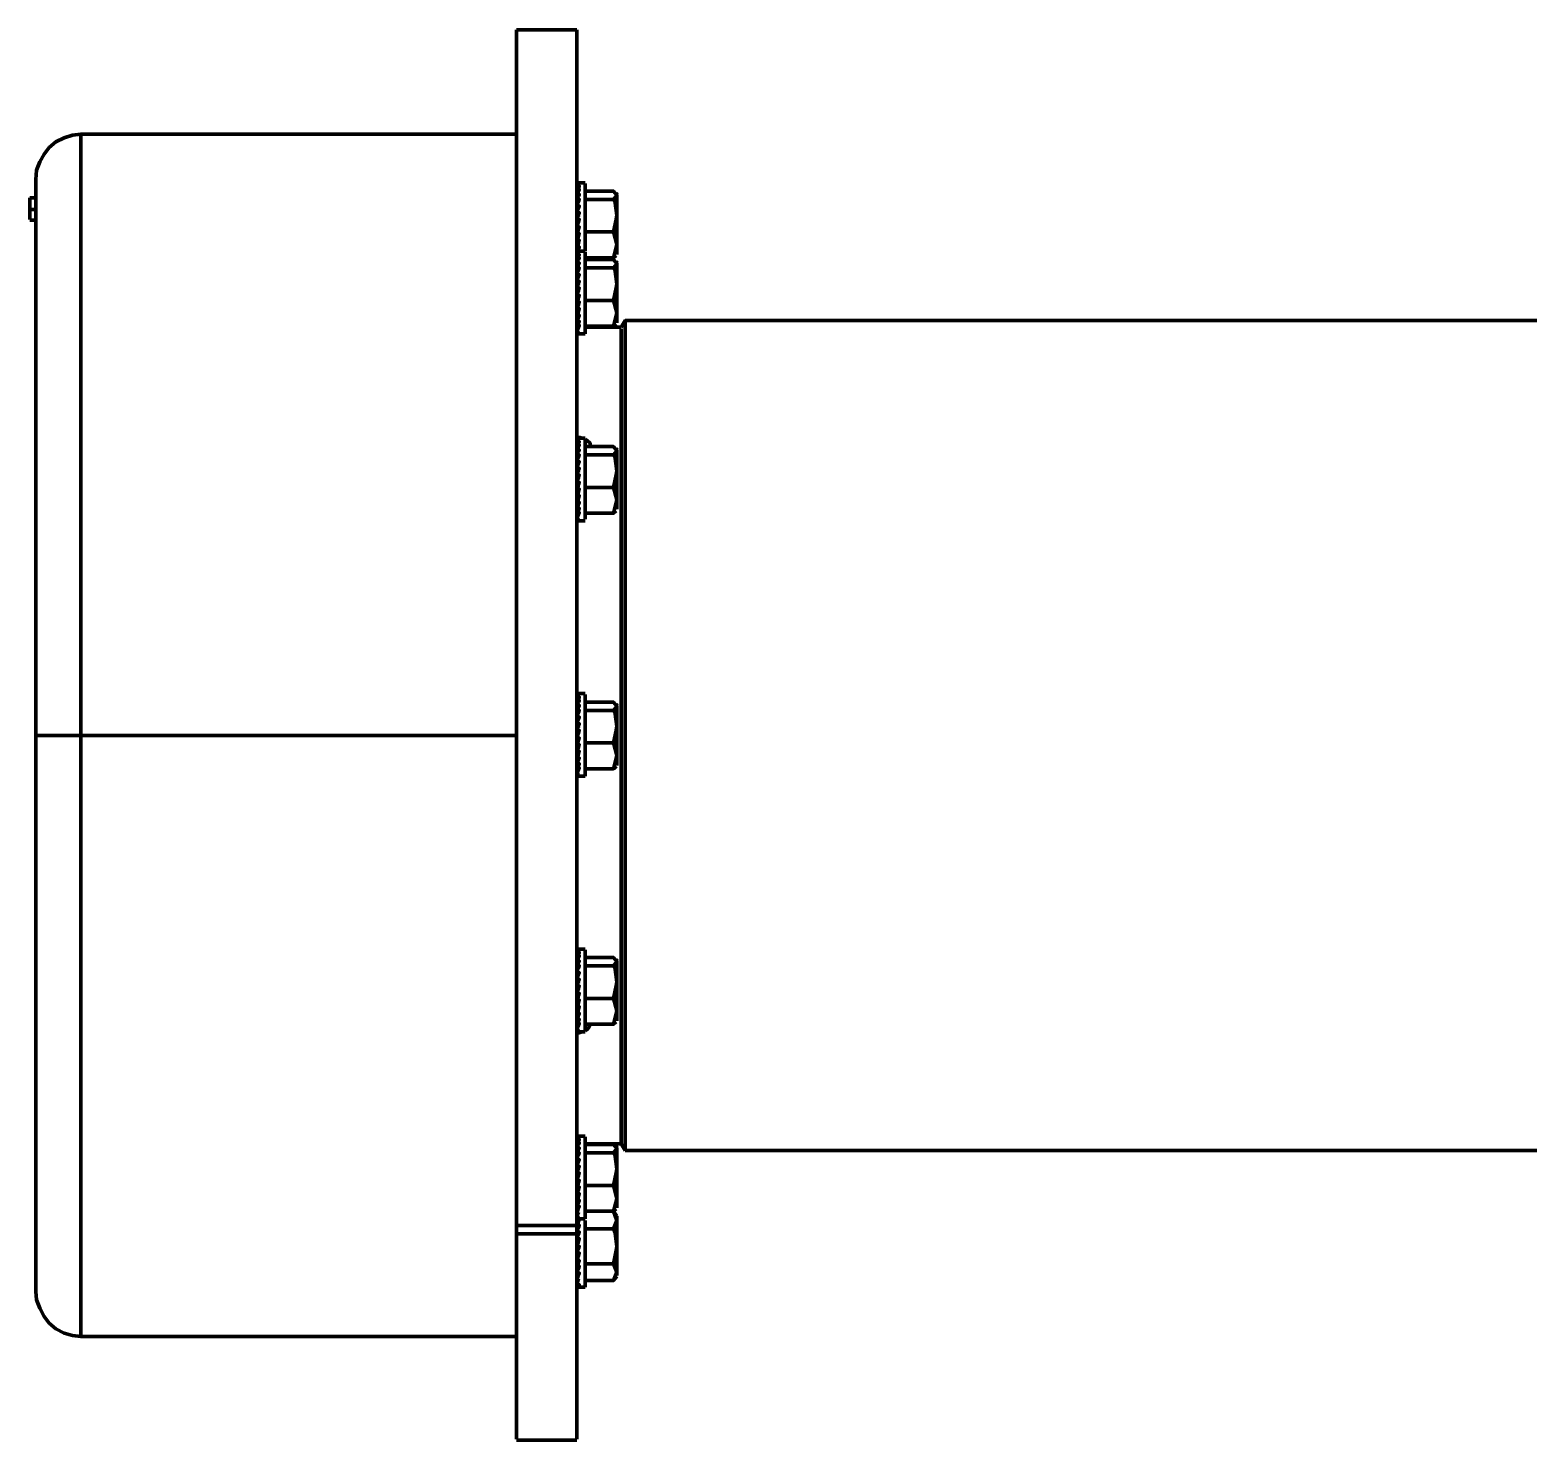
# Model space of a CAD drawing. Header units: millimetres. Extents: x 132530 to 133404, y 33424 to 34046.
# Drawn here: x 132643.8 to 132675.45, y 33478.55 to 33508.34 of the extents above; entities that cross this region are included whole.
import ezdxf

# ---------------------------------------------------------------- set-up
doc = ezdxf.new("R2010")
doc.units = ezdxf.units.MM
doc.layers.add('P', color=250, linetype='Continuous', lineweight=100)

msp = doc.modelspace()

# ---------------------------------------------------------------- linework, layer by layer
at = {"layer": 'P', "color": 7}
for points in [[(132655.354, 33508.344), (132654.084, 33508.344)], [(132654.084, 33508.344), (132654.084, 33508.273), (132654.084, 33508.185), (132654.084, 33508.079), (132654.084, 33507.92), (132654.084, 33507.726), (132654.084, 33507.497), (132654.084, 33507.25), (132654.084, 33506.95), (132654.084, 33506.633), (132654.084, 33506.28), (132654.084, 33505.892), (132654.084, 33505.486), (132654.084, 33505.045), (132654.084, 33504.569), (132654.084, 33504.075), (132654.084, 33503.546), (132654.084, 33502.999), (132654.084, 33502.435), (132654.084, 33501.835), (132654.084, 33501.235), (132654.084, 33500.6), (132654.084, 33499.965), (132654.084, 33499.295), (132654.084, 33498.625), (132654.084, 33497.937), (132654.084, 33497.231), (132654.084, 33496.526), (132654.084, 33495.803), (132654.084, 33495.097), (132654.084, 33494.374), (132654.084, 33493.633), (132654.084, 33492.91), (132654.084, 33492.187), (132654.084, 33491.463), (132654.084, 33490.74), (132654.084, 33490.035), (132654.084, 33489.329), (132654.084, 33488.641), (132654.084, 33487.953), (132654.084, 33487.283), (132654.084, 33486.63), (132654.084, 33485.995), (132654.084, 33485.378), (132654.084, 33484.761), (132654.084, 33484.178), (132654.084, 33483.632), (132654.084, 33483.085)], [(132655.354, 33508.344), (132655.354, 33508.273), (132655.354, 33508.185), (132655.354, 33508.079), (132655.354, 33507.92), (132655.354, 33507.726), (132655.354, 33507.497), (132655.354, 33507.25), (132655.354, 33506.95), (132655.354, 33506.633), (132655.354, 33506.28), (132655.354, 33505.892), (132655.354, 33505.486), (132655.354, 33505.045), (132655.354, 33504.569), (132655.354, 33504.075), (132655.354, 33503.546), (132655.354, 33502.999), (132655.354, 33502.435), (132655.354, 33501.835), (132655.354, 33501.235), (132655.354, 33500.6), (132655.354, 33499.965), (132655.354, 33499.295), (132655.354, 33498.625), (132655.354, 33497.937), (132655.354, 33497.231), (132655.354, 33496.526), (132655.354, 33495.803), (132655.354, 33495.097), (132655.354, 33494.374), (132655.354, 33493.633), (132655.354, 33492.91), (132655.354, 33492.187), (132655.354, 33491.463), (132655.354, 33490.74), (132655.354, 33490.035), (132655.354, 33489.329), (132655.354, 33488.641), (132655.354, 33487.953), (132655.354, 33487.283), (132655.354, 33486.63), (132655.354, 33485.995), (132655.354, 33485.378), (132655.354, 33484.761), (132655.354, 33484.178), (132655.354, 33483.632), (132655.354, 33483.085)], [(132644.877, 33506.139), (132644.7, 33506.121), (132644.524, 33506.068), (132644.348, 33505.98), (132644.206, 33505.857), (132644.101, 33505.716), (132644.012, 33505.557), (132643.942, 33505.38), (132643.924, 33505.186)], [(132654.084, 33506.139), (132644.877, 33506.139)], [(132644.877, 33506.139), (132644.877, 33506.086), (132644.877, 33505.892), (132644.877, 33505.592), (132644.877, 33505.169), (132644.877, 33504.64), (132644.877, 33504.005), (132644.877, 33503.264), (132644.877, 33502.417), (132644.877, 33501.5), (132644.877, 33500.494), (132644.877, 33499.436), (132644.877, 33498.307), (132644.877, 33497.125), (132644.877, 33495.926), (132644.877, 33494.691), (132644.877, 33493.439)], [(132643.924, 33493.439), (132643.924, 33494.603), (132643.924, 33495.732), (132643.924, 33496.861), (132643.924, 33497.937), (132643.924, 33498.978), (132643.924, 33499.965), (132643.924, 33500.9), (132643.924, 33501.747), (132643.924, 33502.523), (132643.924, 33503.211), (132643.924, 33503.811), (132643.924, 33504.304), (132643.924, 33504.693), (132643.924, 33504.957), (132643.924, 33505.133), (132643.924, 33505.186)], [(132655.531, 33505.116), (132655.372, 33505.116)], [(132655.372, 33505.081), (132655.407, 33505.116), (132655.372, 33505.116)], [(132655.372, 33505.081), (132655.372, 33505.116)], [(132655.372, 33503.652), (132655.389, 33503.722), (132655.407, 33503.758), (132655.372, 33503.758), (132655.389, 33503.846), (132655.407, 33503.899), (132655.372, 33503.899), (132655.389, 33503.987), (132655.407, 33504.04), (132655.372, 33504.04), (132655.372, 33504.093), (132655.389, 33504.128), (132655.407, 33504.181), (132655.372, 33504.181), (132655.372, 33504.234), (132655.389, 33504.287), (132655.407, 33504.34), (132655.372, 33504.34), (132655.372, 33504.393), (132655.389, 33504.446), (132655.407, 33504.481), (132655.372, 33504.481), (132655.372, 33504.534), (132655.389, 33504.587), (132655.407, 33504.622), (132655.372, 33504.622), (132655.372, 33504.675), (132655.389, 33504.71), (132655.407, 33504.763), (132655.372, 33504.763), (132655.372, 33504.798), (132655.389, 33504.834), (132655.407, 33504.869), (132655.372, 33504.869), (132655.389, 33504.939), (132655.407, 33504.975), (132655.372, 33504.975), (132655.389, 33505.01), (132655.407, 33505.045), (132655.372, 33505.045), (132655.389, 33505.081)], [(132655.372, 33505.081), (132655.407, 33505.081)], [(132655.372, 33504.975), (132655.372, 33505.045)], [(132655.372, 33504.975), (132655.372, 33505.028)], [(132655.372, 33504.887), (132655.372, 33504.975)], [(132655.372, 33504.887), (132655.372, 33504.939)], [(132655.531, 33503.669), (132655.531, 33503.846), (132655.531, 33504.005), (132655.531, 33504.181), (132655.531, 33504.357), (132655.531, 33504.534), (132655.531, 33504.693), (132655.531, 33504.834), (132655.531, 33504.939), (132655.531, 33505.028), (132655.531, 33505.098)], [(132655.531, 33504.939), (132656.13, 33504.939), (132656.201, 33504.851)], [(132656.201, 33504.869), (132656.183, 33504.904)], [(132643.924, 33504.798), (132643.801, 33504.798)], [(132643.801, 33504.798), (132643.801, 33504.728), (132643.801, 33504.64), (132643.801, 33504.551), (132643.801, 33504.463), (132643.801, 33504.393), (132643.801, 33504.34)], [(132655.372, 33504.781), (132655.372, 33504.869)], [(132655.372, 33504.781), (132655.372, 33504.834)], [(132655.372, 33504.657), (132655.372, 33504.763)], [(132655.372, 33504.657), (132655.372, 33504.728)], [(132655.372, 33504.534), (132655.372, 33504.622)], [(132655.531, 33504.763), (132656.13, 33504.763)], [(132656.13, 33504.763), (132656.201, 33504.851), (132656.201, 33504.798), (132656.201, 33504.745), (132656.201, 33504.693), (132656.201, 33504.64), (132656.201, 33504.569), (132656.201, 33504.498), (132656.201, 33504.428)], [(132656.201, 33504.428), (132656.166, 33504.693), (132656.13, 33504.763)], [(132643.924, 33504.551), (132643.801, 33504.551)], [(132643.801, 33504.322), (132643.924, 33504.322)], [(132655.354, 33504.287), (132655.389, 33504.287), (132655.354, 33504.287)], [(132655.389, 33504.393), (132655.372, 33504.481)], [(132655.389, 33504.287), (132655.372, 33504.34)], [(132656.13, 33504.075), (132656.183, 33504.34), (132656.201, 33504.428), (132656.201, 33504.34), (132656.201, 33504.252), (132656.201, 33504.181), (132656.201, 33504.093), (132656.201, 33504.005), (132656.201, 33503.934), (132656.201, 33503.863), (132656.201, 33503.811)], [(132655.354, 33504.146), (132655.389, 33504.146)], [(132655.354, 33504.022), (132655.389, 33504.022)], [(132655.389, 33504.146), (132655.372, 33504.04)], [(132655.389, 33504.04), (132655.372, 33503.899)], [(132655.389, 33504.146), (132655.389, 33504.181)], [(132655.531, 33504.075), (132656.13, 33504.075), (132656.201, 33503.811), (132656.13, 33503.528), (132655.531, 33503.528)], [(132655.372, 33503.899), (132655.372, 33503.758)], [(132655.372, 33503.758), (132655.372, 33503.669)], [(132655.531, 33503.669), (132655.372, 33503.669)], [(132655.372, 33503.634), (132655.407, 33503.669), (132655.372, 33503.669)], [(132655.372, 33502.011), (132655.389, 33502.064), (132655.407, 33502.1), (132655.372, 33502.1), (132655.389, 33502.153), (132655.407, 33502.188), (132655.372, 33502.188), (132655.372, 33502.223), (132655.389, 33502.276), (132655.407, 33502.311), (132655.372, 33502.311), (132655.389, 33502.399), (132655.407, 33502.452), (132655.372, 33502.452), (132655.372, 33502.488), (132655.389, 33502.541), (132655.407, 33502.593), (132655.372, 33502.593), (132655.372, 33502.646), (132655.389, 33502.682), (132655.407, 33502.735), (132655.372, 33502.735), (132655.372, 33502.788), (132655.389, 33502.84), (132655.407, 33502.893), (132655.372, 33502.893), (132655.372, 33502.946), (132655.389, 33502.999), (132655.407, 33503.034), (132655.372, 33503.034), (132655.372, 33503.087), (132655.389, 33503.14), (132655.407, 33503.176), (132655.372, 33503.176), (132655.372, 33503.228), (132655.389, 33503.264), (132655.407, 33503.317), (132655.372, 33503.317), (132655.389, 33503.387), (132655.407, 33503.423), (132655.372, 33503.423), (132655.372, 33503.458), (132655.389, 33503.493), (132655.407, 33503.528), (132655.372, 33503.528), (132655.389, 33503.564), (132655.407, 33503.599), (132655.372, 33503.599), (132655.389, 33503.634)], [(132655.372, 33503.634), (132655.407, 33503.634)], [(132655.372, 33503.599), (132655.372, 33503.634)], [(132655.372, 33503.599), (132655.372, 33503.634)], [(132655.531, 33501.958), (132655.531, 33502.029), (132655.531, 33502.117), (132655.531, 33502.241), (132655.531, 33502.399), (132655.531, 33502.558), (132655.531, 33502.735), (132655.531, 33502.911), (132655.531, 33503.087), (132655.531, 33503.246), (132655.531, 33503.387), (132655.531, 33503.493), (132655.531, 33503.581), (132655.531, 33503.652)], [(132656.201, 33503.811), (132656.201, 33503.74), (132656.201, 33503.652), (132656.201, 33503.599)], [(132655.372, 33503.528), (132655.372, 33503.599)], [(132655.372, 33503.528), (132655.372, 33503.581)], [(132655.372, 33503.44), (132655.372, 33503.528)], [(132655.372, 33503.44), (132655.372, 33503.493)], [(132655.372, 33503.423), (132655.372, 33503.458)], [(132655.372, 33503.334), (132655.372, 33503.423)], [(132655.372, 33503.334), (132655.372, 33503.387)], [(132655.372, 33503.211), (132655.372, 33503.317)], [(132655.531, 33503.493), (132656.13, 33503.493), (132656.201, 33503.405)], [(132655.531, 33503.317), (132656.13, 33503.317)], [(132656.183, 33503.581), (132656.13, 33503.528)], [(132656.13, 33503.317), (132656.201, 33503.405), (132656.201, 33503.352), (132656.201, 33503.299), (132656.201, 33503.246), (132656.201, 33503.193), (132656.201, 33503.123), (132656.201, 33503.052), (132656.201, 33502.982)], [(132656.201, 33502.982), (132656.166, 33503.246), (132656.13, 33503.317)], [(132656.201, 33503.423), (132656.183, 33503.458)], [(132655.372, 33503.211), (132655.372, 33503.281)], [(132655.372, 33503.087), (132655.372, 33503.176)], [(132655.389, 33502.946), (132655.372, 33503.034)], [(132655.354, 33502.84), (132655.389, 33502.84), (132655.354, 33502.84)], [(132655.354, 33502.699), (132655.389, 33502.699)], [(132655.389, 33502.84), (132655.372, 33502.893)], [(132655.389, 33502.699), (132655.372, 33502.593)], [(132656.13, 33502.629), (132656.183, 33502.893), (132656.201, 33502.982), (132656.201, 33502.893), (132656.201, 33502.805), (132656.201, 33502.735), (132656.201, 33502.646), (132656.201, 33502.558), (132656.201, 33502.488), (132656.201, 33502.417), (132656.201, 33502.364)], [(132655.354, 33502.576), (132655.389, 33502.576)], [(132655.389, 33502.593), (132655.372, 33502.452)], [(132655.372, 33502.452), (132655.372, 33502.311)], [(132655.531, 33502.629), (132656.13, 33502.629), (132656.201, 33502.364), (132656.13, 33502.082), (132655.531, 33502.082)], [(132655.372, 33502.311), (132655.372, 33502.188)], [(132655.372, 33502.311), (132655.372, 33502.276)], [(132655.372, 33502.188), (132655.372, 33502.1)], [(132655.372, 33502.1), (132655.372, 33502.011)], [(132656.289, 33502.064), (132655.531, 33502.064)], [(132656.183, 33502.135), (132656.13, 33502.082)], [(132656.201, 33502.364), (132656.201, 33502.294), (132656.201, 33502.205), (132656.201, 33502.153)], [(132685.04, 33502.205), (132656.377, 33502.205), (132656.289, 33502.064)], [(132656.377, 33484.672), (132656.377, 33484.778), (132656.377, 33484.866), (132656.377, 33484.99), (132656.377, 33485.166), (132656.377, 33485.36), (132656.377, 33485.59), (132656.377, 33485.854), (132656.377, 33486.154), (132656.377, 33486.472), (132656.377, 33486.824), (132656.377, 33487.195), (132656.377, 33487.6), (132656.377, 33488.024), (132656.377, 33488.482), (132656.377, 33488.941), (132656.377, 33489.435), (132656.377, 33489.929), (132656.377, 33490.44), (132656.377, 33490.969), (132656.377, 33491.516), (132656.377, 33492.063), (132656.377, 33492.61), (132656.377, 33493.157), (132656.377, 33493.721), (132656.377, 33494.268), (132656.377, 33494.832), (132656.377, 33495.379), (132656.377, 33495.908), (132656.377, 33496.438), (132656.377, 33496.949), (132656.377, 33497.461), (132656.377, 33497.937), (132656.377, 33498.413), (132656.377, 33498.854), (132656.377, 33499.295), (132656.377, 33499.683), (132656.377, 33500.071), (132656.377, 33500.424), (132656.377, 33500.741), (132656.377, 33501.024), (132656.377, 33501.288), (132656.377, 33501.518), (132656.377, 33501.729), (132656.377, 33501.888), (132656.377, 33502.029), (132656.377, 33502.117), (132656.377, 33502.17)], [(132655.372, 33502.011), (132655.407, 33502.011)], [(132655.372, 33501.958), (132655.372, 33502.011)], [(132655.372, 33501.958), (132655.389, 33501.994)], [(132655.372, 33501.958), (132655.407, 33501.958)], [(132655.372, 33501.923), (132655.407, 33501.923), (132655.372, 33501.923), (132655.407, 33501.958)], [(132655.372, 33501.958), (132655.372, 33501.923)], [(132655.372, 33501.923), (132655.531, 33501.923)], [(132655.531, 33501.923), (132655.531, 33501.958)], [(132656.289, 33484.813), (132656.289, 33484.866), (132656.289, 33484.937), (132656.289, 33485.043), (132656.289, 33485.184), (132656.289, 33485.343), (132656.289, 33485.554), (132656.289, 33485.801), (132656.289, 33486.066), (132656.289, 33486.366), (132656.289, 33486.701), (132656.289, 33487.054), (132656.289, 33487.442), (132656.289, 33487.847), (132656.289, 33488.288), (132656.289, 33488.747), (132656.289, 33489.206), (132656.289, 33489.699), (132656.289, 33490.211), (132656.289, 33490.723), (132656.289, 33491.252), (132656.289, 33491.798), (132656.289, 33492.345), (132656.289, 33492.892), (132656.289, 33493.439), (132656.289, 33494.003), (132656.289, 33494.55), (132656.289, 33495.097), (132656.289, 33495.626), (132656.289, 33496.155), (132656.289, 33496.684), (132656.289, 33497.178), (132656.289, 33497.672), (132656.289, 33498.148), (132656.289, 33498.607), (132656.289, 33499.03), (132656.289, 33499.436), (132656.289, 33499.824), (132656.289, 33500.177), (132656.289, 33500.512), (132656.289, 33500.812), (132656.289, 33501.094), (132656.289, 33501.323), (132656.289, 33501.535), (132656.289, 33501.712), (132656.289, 33501.853), (132656.289, 33501.958), (132656.289, 33502.029)], [(132655.372, 33499.736), (132655.425, 33499.736), (132655.478, 33499.718)], [(132655.531, 33499.718), (132655.372, 33499.718)], [(132655.372, 33499.683), (132655.407, 33499.718), (132655.372, 33499.718)], [(132655.372, 33498.06), (132655.389, 33498.113), (132655.407, 33498.148), (132655.372, 33498.148), (132655.389, 33498.201), (132655.407, 33498.237), (132655.372, 33498.237), (132655.389, 33498.325), (132655.407, 33498.36), (132655.372, 33498.36), (132655.389, 33498.448), (132655.407, 33498.501), (132655.372, 33498.501), (132655.389, 33498.589), (132655.407, 33498.642), (132655.372, 33498.642), (132655.372, 33498.695), (132655.389, 33498.731), (132655.407, 33498.783), (132655.372, 33498.783), (132655.372, 33498.836), (132655.389, 33498.889), (132655.407, 33498.942), (132655.372, 33498.942), (132655.372, 33498.995), (132655.389, 33499.048), (132655.407, 33499.083), (132655.372, 33499.083), (132655.372, 33499.136), (132655.389, 33499.189), (132655.407, 33499.224), (132655.372, 33499.224), (132655.372, 33499.277), (132655.389, 33499.313), (132655.407, 33499.366), (132655.372, 33499.366), (132655.372, 33499.401), (132655.389, 33499.436), (132655.407, 33499.471), (132655.372, 33499.471), (132655.389, 33499.542), (132655.407, 33499.577), (132655.372, 33499.577), (132655.389, 33499.613), (132655.407, 33499.648), (132655.372, 33499.648), (132655.389, 33499.683)], [(132655.372, 33499.683), (132655.407, 33499.683)], [(132655.372, 33499.577), (132655.372, 33499.648)], [(132655.372, 33499.577), (132655.372, 33499.63)], [(132655.372, 33499.489), (132655.372, 33499.577)], [(132655.372, 33499.489), (132655.372, 33499.542)], [(132655.531, 33498.007), (132655.531, 33498.078), (132655.531, 33498.166), (132655.531, 33498.29), (132655.531, 33498.448), (132655.531, 33498.607), (132655.531, 33498.783), (132655.531, 33498.96), (132655.531, 33499.136), (132655.531, 33499.295), (132655.531, 33499.436), (132655.531, 33499.542), (132655.531, 33499.63), (132655.531, 33499.701)], [(132655.531, 33499.701), (132655.584, 33499.665), (132655.636, 33499.613), (132655.636, 33499.542)], [(132655.531, 33499.542), (132656.13, 33499.542), (132656.201, 33499.454)], [(132655.372, 33499.383), (132655.372, 33499.471)], [(132655.372, 33499.383), (132655.372, 33499.436)], [(132655.372, 33499.26), (132655.372, 33499.366)], [(132655.372, 33499.26), (132655.372, 33499.33)], [(132655.372, 33499.136), (132655.372, 33499.224)], [(132655.531, 33499.366), (132656.13, 33499.366)], [(132656.13, 33499.366), (132656.201, 33499.454), (132656.201, 33499.401), (132656.201, 33499.348), (132656.201, 33499.295), (132656.201, 33499.242), (132656.201, 33499.172), (132656.201, 33499.101), (132656.201, 33499.03)], [(132656.201, 33499.03), (132656.166, 33499.295), (132656.13, 33499.366)], [(132656.201, 33499.471), (132656.183, 33499.507)], [(132655.354, 33498.889), (132655.389, 33498.889), (132655.354, 33498.889)], [(132655.389, 33498.995), (132655.372, 33499.083)], [(132655.389, 33498.889), (132655.372, 33498.942)], [(132656.13, 33498.678), (132656.183, 33498.942), (132656.201, 33499.03), (132656.201, 33498.942), (132656.201, 33498.854), (132656.201, 33498.783), (132656.201, 33498.695), (132656.201, 33498.607), (132656.201, 33498.537), (132656.201, 33498.466), (132656.201, 33498.413)], [(132655.354, 33498.748), (132655.389, 33498.748)], [(132655.354, 33498.625), (132655.389, 33498.625)], [(132655.389, 33498.748), (132655.372, 33498.642)], [(132655.389, 33498.642), (132655.372, 33498.501)], [(132655.389, 33498.748), (132655.389, 33498.783)], [(132655.531, 33498.678), (132656.13, 33498.678), (132656.201, 33498.413), (132656.13, 33498.131), (132655.531, 33498.131)], [(132655.372, 33498.501), (132655.372, 33498.36)], [(132655.372, 33498.36), (132655.372, 33498.237)], [(132656.201, 33498.413), (132656.201, 33498.343), (132656.201, 33498.307), (132656.201, 33498.254), (132656.201, 33498.219)], [(132655.372, 33498.237), (132655.372, 33498.148)], [(132655.372, 33498.148), (132655.372, 33498.06)], [(132655.372, 33498.06), (132655.407, 33498.06)], [(132655.372, 33498.007), (132655.372, 33498.06)], [(132655.372, 33498.007), (132655.389, 33498.043)], [(132655.372, 33498.007), (132655.407, 33498.007)], [(132655.372, 33497.972), (132655.407, 33497.972), (132655.372, 33497.972), (132655.407, 33498.007)], [(132655.372, 33497.972), (132655.531, 33497.972)], [(132656.183, 33498.184), (132656.13, 33498.131)], [(132655.531, 33494.321), (132655.372, 33494.321)], [(132655.372, 33494.286), (132655.407, 33494.321), (132655.372, 33494.321)], [(132655.372, 33492.663), (132655.389, 33492.716), (132655.407, 33492.751), (132655.372, 33492.751), (132655.389, 33492.804), (132655.407, 33492.839), (132655.372, 33492.839), (132655.372, 33492.874), (132655.389, 33492.927), (132655.407, 33492.963), (132655.372, 33492.963), (132655.389, 33493.051), (132655.407, 33493.104), (132655.372, 33493.104), (132655.372, 33493.139), (132655.389, 33493.192), (132655.407, 33493.245), (132655.372, 33493.245), (132655.372, 33493.298), (132655.389, 33493.333), (132655.407, 33493.386), (132655.372, 33493.386), (132655.372, 33493.439), (132655.389, 33493.492), (132655.407, 33493.545), (132655.372, 33493.545), (132655.372, 33493.598), (132655.389, 33493.651), (132655.407, 33493.686), (132655.372, 33493.686), (132655.372, 33493.739), (132655.389, 33493.792), (132655.407, 33493.827), (132655.372, 33493.827), (132655.372, 33493.88), (132655.389, 33493.915), (132655.407, 33493.968), (132655.372, 33493.968), (132655.389, 33494.039), (132655.407, 33494.074), (132655.372, 33494.074), (132655.372, 33494.109), (132655.389, 33494.144), (132655.407, 33494.18), (132655.372, 33494.18), (132655.389, 33494.215), (132655.407, 33494.25), (132655.372, 33494.25), (132655.389, 33494.286)], [(132655.372, 33494.286), (132655.407, 33494.286)], [(132655.372, 33494.25), (132655.372, 33494.286)], [(132655.372, 33494.25), (132655.372, 33494.286)], [(132655.372, 33494.18), (132655.372, 33494.25)], [(132655.372, 33494.18), (132655.372, 33494.233)], [(132655.372, 33494.092), (132655.372, 33494.18)], [(132655.372, 33494.092), (132655.372, 33494.144)], [(132655.531, 33492.61), (132655.531, 33492.68), (132655.531, 33492.769), (132655.531, 33492.892), (132655.531, 33493.051), (132655.531, 33493.21), (132655.531, 33493.386), (132655.531, 33493.562), (132655.531, 33493.739), (132655.531, 33493.898), (132655.531, 33494.039), (132655.531, 33494.144), (132655.531, 33494.233), (132655.531, 33494.303)], [(132655.531, 33494.144), (132656.13, 33494.144), (132656.201, 33494.056)], [(132655.372, 33493.986), (132655.372, 33494.074)], [(132655.372, 33493.986), (132655.372, 33494.039)], [(132655.372, 33493.862), (132655.372, 33493.968)], [(132655.372, 33493.862), (132655.372, 33493.933)], [(132655.372, 33493.739), (132655.372, 33493.827)], [(132655.531, 33493.968), (132656.13, 33493.968)], [(132656.13, 33493.968), (132656.201, 33494.056), (132656.201, 33494.003), (132656.201, 33493.95), (132656.201, 33493.898), (132656.201, 33493.845), (132656.201, 33493.774), (132656.201, 33493.703), (132656.201, 33493.633)], [(132656.201, 33493.633), (132656.166, 33493.898), (132656.13, 33493.968)], [(132656.201, 33494.074), (132656.183, 33494.109)], [(132655.389, 33493.598), (132655.372, 33493.686)], [(132655.389, 33493.492), (132655.372, 33493.545)], [(132656.13, 33493.28), (132656.183, 33493.545), (132656.201, 33493.633), (132656.201, 33493.545), (132656.201, 33493.457), (132656.201, 33493.386), (132656.201, 33493.298), (132656.201, 33493.21), (132656.201, 33493.139), (132656.201, 33493.068), (132656.201, 33493.016)], [(132643.924, 33493.439), (132644.012, 33493.439), (132644.101, 33493.439), (132644.206, 33493.439), (132644.348, 33493.439), (132644.524, 33493.439), (132644.7, 33493.439), (132644.877, 33493.439)], [(132643.924, 33493.439), (132643.924, 33492.292), (132643.924, 33491.146), (132643.924, 33490.035), (132643.924, 33488.941), (132643.924, 33487.9), (132643.924, 33486.913), (132643.924, 33485.995), (132643.924, 33485.131), (132643.924, 33484.355), (132643.924, 33483.667), (132643.924, 33483.085), (132643.924, 33482.591), (132643.924, 33482.203), (132643.924, 33481.921), (132643.924, 33481.744), (132643.924, 33481.691)], [(132644.877, 33493.439), (132654.084, 33493.439)], [(132644.877, 33480.739), (132644.877, 33480.809), (132644.877, 33480.986), (132644.877, 33481.286), (132644.877, 33481.709), (132644.877, 33482.238), (132644.877, 33482.891), (132644.877, 33483.632), (132644.877, 33484.461), (132644.877, 33485.378), (132644.877, 33486.383), (132644.877, 33487.459), (132644.877, 33488.588), (132644.877, 33489.752), (132644.877, 33490.969), (132644.877, 33492.204), (132644.877, 33493.439)], [(132655.354, 33493.492), (132655.389, 33493.492), (132655.354, 33493.492)], [(132655.354, 33493.351), (132655.389, 33493.351)], [(132655.354, 33493.227), (132655.389, 33493.227)], [(132655.389, 33493.351), (132655.372, 33493.245)], [(132655.389, 33493.245), (132655.372, 33493.104)], [(132655.531, 33493.28), (132656.13, 33493.28), (132656.201, 33493.016), (132656.13, 33492.733), (132655.531, 33492.733)], [(132655.372, 33493.104), (132655.372, 33492.963)], [(132655.372, 33492.963), (132655.372, 33492.839)], [(132655.372, 33492.963), (132655.372, 33492.927)], [(132656.201, 33493.016), (132656.201, 33492.945), (132656.201, 33492.857), (132656.201, 33492.804)], [(132655.372, 33492.839), (132655.372, 33492.751)], [(132655.372, 33492.751), (132655.372, 33492.663)], [(132655.372, 33492.663), (132655.407, 33492.663)], [(132655.372, 33492.61), (132655.372, 33492.663)], [(132655.372, 33492.61), (132655.389, 33492.645)], [(132655.372, 33492.61), (132655.407, 33492.61)], [(132655.372, 33492.575), (132655.407, 33492.575), (132655.372, 33492.575), (132655.407, 33492.61)], [(132655.372, 33492.61), (132655.372, 33492.575)], [(132655.372, 33492.575), (132655.531, 33492.575)], [(132655.531, 33492.575), (132655.531, 33492.61)], [(132656.183, 33492.786), (132656.13, 33492.733)], [(132655.531, 33488.923), (132655.372, 33488.923)], [(132655.372, 33488.888), (132655.407, 33488.923), (132655.372, 33488.923)], [(132655.372, 33487.265), (132655.389, 33487.318), (132655.407, 33487.353), (132655.372, 33487.353), (132655.389, 33487.406), (132655.407, 33487.442), (132655.372, 33487.442), (132655.389, 33487.53), (132655.407, 33487.565), (132655.372, 33487.565), (132655.389, 33487.653), (132655.407, 33487.706), (132655.372, 33487.706), (132655.389, 33487.794), (132655.407, 33487.847), (132655.372, 33487.847), (132655.372, 33487.9), (132655.389, 33487.936), (132655.407, 33487.988), (132655.372, 33487.988), (132655.372, 33488.041), (132655.389, 33488.094), (132655.407, 33488.147), (132655.372, 33488.147), (132655.372, 33488.2), (132655.389, 33488.253), (132655.407, 33488.288), (132655.372, 33488.288), (132655.372, 33488.341), (132655.389, 33488.394), (132655.407, 33488.429), (132655.372, 33488.429), (132655.372, 33488.482), (132655.389, 33488.518), (132655.407, 33488.571), (132655.372, 33488.571), (132655.389, 33488.641), (132655.407, 33488.676), (132655.372, 33488.676), (132655.389, 33488.747), (132655.407, 33488.782), (132655.372, 33488.782), (132655.389, 33488.818), (132655.407, 33488.853), (132655.372, 33488.853), (132655.389, 33488.888)], [(132655.372, 33488.888), (132655.407, 33488.888)], [(132655.372, 33488.782), (132655.372, 33488.853)], [(132655.372, 33488.782), (132655.372, 33488.835)], [(132655.372, 33488.694), (132655.372, 33488.782)], [(132655.531, 33487.212), (132655.531, 33487.283), (132655.531, 33487.371), (132655.531, 33487.495), (132655.531, 33487.653), (132655.531, 33487.812), (132655.531, 33487.988), (132655.531, 33488.165), (132655.531, 33488.341), (132655.531, 33488.5), (132655.531, 33488.641), (132655.531, 33488.747), (132655.531, 33488.835), (132655.531, 33488.906)], [(132655.372, 33488.694), (132655.372, 33488.747)], [(132655.372, 33488.588), (132655.372, 33488.676)], [(132655.372, 33488.588), (132655.372, 33488.641)], [(132655.372, 33488.465), (132655.372, 33488.571)], [(132655.372, 33488.465), (132655.372, 33488.535)], [(132655.531, 33488.747), (132656.13, 33488.747), (132656.201, 33488.659)], [(132655.531, 33488.571), (132656.13, 33488.571)], [(132656.13, 33488.571), (132656.201, 33488.659), (132656.201, 33488.606), (132656.201, 33488.553), (132656.201, 33488.5), (132656.201, 33488.447), (132656.201, 33488.377), (132656.201, 33488.306), (132656.201, 33488.235)], [(132656.201, 33488.235), (132656.166, 33488.5), (132656.13, 33488.571)], [(132656.201, 33488.676), (132656.183, 33488.712)], [(132655.372, 33488.341), (132655.372, 33488.429)], [(132655.389, 33488.2), (132655.372, 33488.288)], [(132655.389, 33488.094), (132655.372, 33488.147)], [(132656.13, 33487.883), (132656.183, 33488.147), (132656.201, 33488.235), (132656.201, 33488.147), (132656.201, 33488.059), (132656.201, 33487.988), (132656.201, 33487.9), (132656.201, 33487.812), (132656.201, 33487.742), (132656.201, 33487.671), (132656.201, 33487.618)], [(132655.354, 33488.094), (132655.389, 33488.094), (132655.354, 33488.094)], [(132655.354, 33487.953), (132655.389, 33487.953)], [(132655.354, 33487.83), (132655.389, 33487.83)], [(132655.389, 33487.953), (132655.372, 33487.847)], [(132655.389, 33487.847), (132655.372, 33487.706)], [(132655.531, 33487.883), (132656.13, 33487.883), (132656.201, 33487.618), (132656.13, 33487.336), (132655.531, 33487.336)], [(132655.372, 33487.706), (132655.372, 33487.565)], [(132655.372, 33487.565), (132655.372, 33487.442)], [(132656.201, 33487.618), (132656.201, 33487.548), (132656.201, 33487.459), (132656.201, 33487.406)], [(132655.478, 33487.177), (132655.425, 33487.159), (132655.354, 33487.142)], [(132655.372, 33487.442), (132655.372, 33487.353)], [(132655.372, 33487.353), (132655.372, 33487.265)], [(132655.372, 33487.265), (132655.407, 33487.265)], [(132655.372, 33487.212), (132655.372, 33487.265)], [(132655.372, 33487.212), (132655.389, 33487.248)], [(132655.372, 33487.212), (132655.407, 33487.212)], [(132655.372, 33487.177), (132655.407, 33487.177), (132655.372, 33487.177), (132655.407, 33487.212)], [(132655.372, 33487.177), (132655.531, 33487.177)], [(132655.636, 33487.353), (132655.619, 33487.283), (132655.584, 33487.23), (132655.531, 33487.195)], [(132656.183, 33487.389), (132656.13, 33487.336)], [(132655.531, 33484.972), (132655.372, 33484.972)], [(132655.372, 33484.937), (132655.407, 33484.972), (132655.372, 33484.972)], [(132655.372, 33483.385), (132655.389, 33483.455), (132655.407, 33483.491), (132655.372, 33483.491), (132655.372, 33483.526), (132655.389, 33483.579), (132655.407, 33483.614), (132655.372, 33483.614), (132655.389, 33483.702), (132655.407, 33483.755), (132655.372, 33483.755), (132655.372, 33483.79), (132655.389, 33483.843), (132655.407, 33483.896), (132655.372, 33483.896), (132655.372, 33483.949), (132655.389, 33483.984), (132655.407, 33484.037), (132655.372, 33484.037), (132655.372, 33484.09), (132655.389, 33484.143), (132655.407, 33484.196), (132655.372, 33484.196), (132655.372, 33484.249), (132655.389, 33484.302), (132655.407, 33484.337), (132655.372, 33484.337), (132655.372, 33484.39), (132655.389, 33484.443), (132655.407, 33484.478), (132655.372, 33484.478), (132655.372, 33484.531), (132655.389, 33484.567), (132655.407, 33484.619), (132655.372, 33484.619), (132655.389, 33484.69), (132655.407, 33484.725), (132655.372, 33484.725), (132655.372, 33484.761), (132655.389, 33484.796), (132655.407, 33484.831), (132655.372, 33484.831), (132655.389, 33484.866), (132655.407, 33484.902), (132655.372, 33484.902), (132655.389, 33484.937)], [(132655.372, 33484.937), (132655.407, 33484.937)], [(132655.372, 33484.902), (132655.372, 33484.937)], [(132655.372, 33484.902), (132655.372, 33484.937)], [(132655.372, 33484.831), (132655.372, 33484.902)], [(132655.372, 33484.831), (132655.372, 33484.884)], [(132655.372, 33484.743), (132655.372, 33484.831)], [(132655.372, 33484.743), (132655.372, 33484.796)], [(132655.372, 33484.637), (132655.372, 33484.725)], [(132655.372, 33484.637), (132655.372, 33484.69)], [(132655.531, 33483.261), (132655.531, 33483.332), (132655.531, 33483.42), (132655.531, 33483.543), (132655.531, 33483.702), (132655.531, 33483.861), (132655.531, 33484.037), (132655.531, 33484.214), (132655.531, 33484.39), (132655.531, 33484.549), (132655.531, 33484.69), (132655.531, 33484.796), (132655.531, 33484.884), (132655.531, 33484.955)], [(132655.531, 33484.813), (132656.289, 33484.813)], [(132655.531, 33484.796), (132656.13, 33484.796), (132656.201, 33484.708)], [(132656.13, 33484.619), (132656.201, 33484.708), (132656.201, 33484.655), (132656.201, 33484.602), (132656.201, 33484.549), (132656.201, 33484.496), (132656.201, 33484.425), (132656.201, 33484.355), (132656.201, 33484.284)], [(132656.201, 33484.725), (132656.183, 33484.761)], [(132656.289, 33484.813), (132656.377, 33484.672)], [(132656.377, 33484.672), (132685.04, 33484.672)], [(132655.372, 33484.514), (132655.372, 33484.619)], [(132655.372, 33484.514), (132655.372, 33484.584)], [(132655.372, 33484.39), (132655.372, 33484.478)], [(132655.389, 33484.249), (132655.372, 33484.337)], [(132655.531, 33484.619), (132656.13, 33484.619)], [(132656.201, 33484.284), (132656.166, 33484.549), (132656.13, 33484.619)], [(132655.354, 33484.143), (132655.389, 33484.143), (132655.354, 33484.143)], [(132655.389, 33484.143), (132655.372, 33484.196)], [(132656.13, 33483.932), (132656.183, 33484.196), (132656.201, 33484.284), (132656.201, 33484.196), (132656.201, 33484.108), (132656.201, 33484.037), (132656.201, 33483.949), (132656.201, 33483.861), (132656.201, 33483.79), (132656.201, 33483.72), (132656.201, 33483.649)], [(132655.354, 33484.002), (132655.389, 33484.002)], [(132655.354, 33483.879), (132655.389, 33483.879)], [(132655.389, 33484.002), (132655.372, 33483.896)], [(132655.389, 33483.896), (132655.372, 33483.755)], [(132655.372, 33483.755), (132655.372, 33483.614)], [(132655.531, 33483.932), (132656.13, 33483.932), (132656.201, 33483.649), (132656.13, 33483.385), (132655.531, 33483.385)], [(132655.372, 33483.614), (132655.372, 33483.491)], [(132655.372, 33483.614), (132655.372, 33483.579)], [(132655.372, 33483.491), (132655.372, 33483.385)], [(132655.372, 33483.385), (132655.407, 33483.385)], [(132655.372, 33483.385), (132655.372, 33483.314)], [(132655.531, 33483.385), (132656.13, 33483.385), (132656.201, 33483.191)], [(132656.183, 33483.438), (132656.13, 33483.385)], [(132656.201, 33483.279), (132656.13, 33483.385)], [(132656.201, 33483.649), (132656.201, 33483.596), (132656.201, 33483.508), (132656.201, 33483.455)], [(132655.354, 33482.908), (132654.084, 33482.908), (132654.084, 33483.085)], [(132655.354, 33483.085), (132654.084, 33483.085)], [(132655.354, 33483.085), (132655.354, 33482.908)], [(132655.372, 33483.314), (132655.389, 33483.367)], [(132655.372, 33483.314), (132655.407, 33483.314)], [(132655.372, 33483.261), (132655.372, 33483.314)], [(132655.372, 33483.261), (132655.389, 33483.297)], [(132655.372, 33483.261), (132655.407, 33483.261)], [(132655.372, 33483.226), (132655.407, 33483.226), (132655.372, 33483.226), (132655.407, 33483.261)], [(132655.372, 33483.261), (132655.372, 33483.226)], [(132655.372, 33483.226), (132655.531, 33483.226)], [(132655.372, 33481.974), (132655.389, 33482.044), (132655.407, 33482.079), (132655.372, 33482.079), (132655.372, 33482.132), (132655.389, 33482.168), (132655.407, 33482.221), (132655.372, 33482.221), (132655.389, 33482.309), (132655.407, 33482.344), (132655.372, 33482.344), (132655.372, 33482.397), (132655.389, 33482.45), (132655.407, 33482.503), (132655.372, 33482.503), (132655.372, 33482.556), (132655.389, 33482.591), (132655.407, 33482.644), (132655.372, 33482.644), (132655.372, 33482.697), (132655.389, 33482.75), (132655.407, 33482.803), (132655.372, 33482.803), (132655.372, 33482.856), (132655.389, 33482.891), (132655.407, 33482.944), (132655.372, 33482.944), (132655.372, 33482.997), (132655.389, 33483.032), (132655.407, 33483.085), (132655.372, 33483.085), (132655.389, 33483.173), (132655.407, 33483.208), (132655.372, 33483.208)], [(132655.372, 33483.103), (132655.372, 33483.208)], [(132655.372, 33482.979), (132655.372, 33483.085)], [(132655.531, 33483.226), (132655.531, 33483.261)], [(132655.531, 33481.78), (132655.531, 33481.85), (132655.531, 33481.938), (132655.531, 33482.044), (132655.531, 33482.185), (132655.531, 33482.344), (132655.531, 33482.52), (132655.531, 33482.697), (132655.531, 33482.873), (132655.531, 33483.032), (132655.531, 33483.191)], [(132656.13, 33483.014), (132656.201, 33483.191), (132656.201, 33483.103), (132656.201, 33483.032), (132656.201, 33482.961), (132656.201, 33482.891), (132656.201, 33482.82), (132656.201, 33482.732), (132656.201, 33482.644)], [(132656.201, 33483.279), (132656.201, 33483.191)], [(132654.084, 33483.05), (132654.084, 33482.944)], [(132654.084, 33482.908), (132654.084, 33482.415), (132654.084, 33481.938), (132654.084, 33481.48), (132654.084, 33481.056), (132654.084, 33480.668), (132654.084, 33480.316), (132654.084, 33479.98), (132654.084, 33479.698), (132654.084, 33479.434), (132654.084, 33479.204), (132654.084, 33478.993), (132654.084, 33478.834), (132654.084, 33478.71), (132654.084, 33478.622), (132654.084, 33478.569)], [(132655.354, 33482.908), (132655.354, 33482.415), (132655.354, 33481.938), (132655.354, 33481.48), (132655.354, 33481.056), (132655.354, 33480.668), (132655.354, 33480.316), (132655.354, 33479.98), (132655.354, 33479.698), (132655.354, 33479.434), (132655.354, 33479.204), (132655.354, 33478.993), (132655.354, 33478.834), (132655.354, 33478.71), (132655.354, 33478.622), (132655.354, 33478.569)], [(132655.372, 33482.856), (132655.372, 33482.944)], [(132655.389, 33482.732), (132655.372, 33482.803)], [(132655.531, 33483.014), (132656.13, 33483.014)], [(132656.201, 33482.644), (132656.166, 33482.926), (132656.13, 33483.014)], [(132655.354, 33482.714), (132655.389, 33482.714), (132655.354, 33482.714)], [(132655.354, 33482.573), (132655.389, 33482.573)], [(132655.389, 33482.503), (132655.372, 33482.344)], [(132656.201, 33482.644), (132656.201, 33482.573), (132656.201, 33482.485), (132656.201, 33482.397), (132656.201, 33482.326), (132656.201, 33482.256), (132656.201, 33482.203), (132656.201, 33482.15), (132656.201, 33482.097), (132656.13, 33481.921), (132655.531, 33481.921)], [(132656.13, 33482.273), (132656.183, 33482.556), (132656.201, 33482.644)], [(132655.372, 33482.344), (132655.372, 33482.221)], [(132655.372, 33482.221), (132655.372, 33482.168)], [(132655.372, 33482.221), (132655.372, 33482.079)], [(132655.531, 33482.273), (132656.13, 33482.273)], [(132656.201, 33482.097), (132656.13, 33482.273)], [(132655.372, 33482.079), (132655.372, 33481.974)], [(132655.372, 33481.974), (132655.407, 33481.974)], [(132655.372, 33481.974), (132655.372, 33481.885), (132655.372, 33481.833)], [(132655.372, 33481.885), (132655.389, 33481.956)], [(132655.372, 33481.885), (132655.407, 33481.885)], [(132655.372, 33481.78), (132655.407, 33481.797), (132655.372, 33481.797), (132655.407, 33481.833), (132655.372, 33481.833), (132655.389, 33481.868)], [(132656.13, 33481.921), (132656.201, 33482.009)], [(132656.201, 33482.097), (132656.201, 33482.027)], [(132643.924, 33481.691), (132643.942, 33481.515), (132644.012, 33481.339), (132644.101, 33481.162), (132644.206, 33481.021), (132644.348, 33480.898), (132644.524, 33480.809), (132644.7, 33480.757), (132644.877, 33480.739)], [(132655.372, 33481.78), (132655.407, 33481.78)], [(132655.407, 33481.78), (132655.531, 33481.78)], [(132644.877, 33480.739), (132654.084, 33480.739)], [(132654.084, 33478.552), (132655.354, 33478.552)]]:
    msp.add_lwpolyline(points, dxfattribs=at)

doc.saveas('drawing.dxf')
